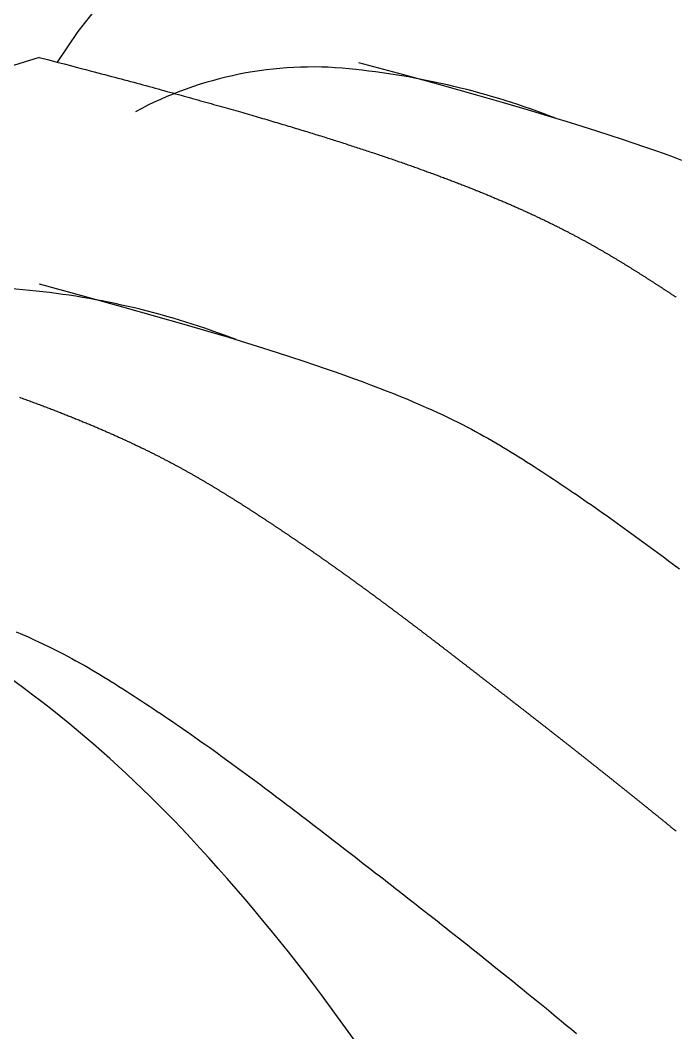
# Model space of a CAD drawing. Header units: inches. Extents: x 62745 to 64469, y 7520 to 8963.
# Drawn here: x 62831.1 to 62834.69, y 8072.89 to 8078.42 of the extents above; entities that cross this region are included whole.
import ezdxf

# ---------------------------------------------------------------- set-up
doc = ezdxf.new("R2010")
doc.units = ezdxf.units.IN
doc.header["$MEASUREMENT"] = 0
doc.layers.add('2', color=2, linetype='Continuous')

msp = doc.modelspace()

# ---------------------------------------------------------------- linework, layer by layer
at = {"layer": '2'}
for points in [[(62832.95141428, 8079.42937887), (62832.75737644, 8079.36920485), (62832.5839631, 8079.30378822), (62832.42800915, 8079.23285783), (62832.28634948, 8079.15614249), (62832.15581897, 8079.07337105), (62832.03325252, 8078.98427233), (62831.91548501, 8078.88857517), (62831.79935134, 8078.7860084), (62831.68118247, 8078.67354072), (62831.55529371, 8078.53710032), (62831.41549645, 8078.35985526), (62831.30215897, 8078.19336474)], [(62831.20514338, 8078.2183039), (62831.01110554, 8078.15812988), (62830.8376922, 8078.09271326), (62830.68173825, 8078.02178286), (62830.54007858, 8077.94506753), (62830.40954807, 8077.86229608), (62830.28698162, 8077.77319737), (62830.16921411, 8077.67750021), (62830.05308044, 8077.57493343), (62829.93491157, 8077.46246575), (62829.80902281, 8077.32602535), (62829.66922555, 8077.14878029), (62829.50933119, 8076.91389864), (62829.47249076, 8076.85268589)], [(62831.20514338, 8078.2183039), (62831.2566199, 8078.20508694), (62831.3018642, 8078.19344083), (62831.34159859, 8078.18318369), (62831.37654539, 8078.17413364), (62831.40742691, 8078.16610883), (62831.43496548, 8078.15892737), (62831.45988342, 8078.15240739), (62831.48290304, 8078.14636703), (62831.50464937, 8078.1406487), (62831.52535829, 8078.13519208), (62831.5451684, 8078.12996114), (62831.56421828, 8078.12491985), (62831.58264652, 8078.12003218), (62831.60059172, 8078.11526211), (62831.61819247, 8078.11057361), (62831.63558735, 8078.10593064), (62831.65289151, 8078.10130331), (62831.67012629, 8078.09668619), (62831.68728956, 8078.09207999), (62831.70437923, 8078.0874854), (62831.72139317, 8078.08290314), (62831.73832927, 8078.07833389), (62831.75518541, 8078.07377837), (62831.77195949, 8078.06923727), (62831.78864939, 8078.06471129), (62831.805253, 8078.06020115), (62831.8217682, 8078.05570753), (62831.83819288, 8078.05123115), (62831.85452493, 8078.0467727), (62831.87076223, 8078.04233289), (62831.88690267, 8078.03791241), (62831.90294414, 8078.03351197), (62831.91888452, 8078.02913228), (62831.93472169, 8078.02477403), (62831.95045356, 8078.02043792), (62831.96607799, 8078.01612466), (62831.98159289, 8078.01183495), (62831.99699613, 8078.00756949), (62832.0122856, 8078.00332898), (62832.02745919, 8077.99911413), (62832.04251489, 8077.9949256), (62832.0574511, 8077.99076394), (62832.07226632, 8077.98662967), (62832.08695906, 8077.9825233), (62832.10152783, 8077.97844535), (62832.11597112, 8077.97439632), (62832.13028745, 8077.97037674), (62832.14447532, 8077.96638711), (62832.15853364, 8077.96242784), (62832.17246298, 8077.9584988), (62832.18626432, 8077.95459977), (62832.19993864, 8077.9507305), (62832.21348691, 8077.94689078), (62832.22691011, 8077.94308035), (62832.24020921, 8077.93929899), (62832.25338521, 8077.93554646), (62832.26643917, 8077.9318225), (62832.27937259, 8077.92812672), (62832.29218707, 8077.92445869), (62832.30488419, 8077.92081799), (62832.31746557, 8077.9172042), (62832.32993278, 8077.9136169), (62832.34228744, 8077.91005567), (62832.35453113, 8077.90652009), (62832.36666545, 8077.90300973), (62832.37869199, 8077.89952417), (62832.39061236, 8077.89606299), (62832.40242814, 8077.89262577), (62832.41414094, 8077.88921209), (62832.42575235, 8077.88582152), (62832.43726396, 8077.88245365), (62832.44867737, 8077.87910805), (62832.45999418, 8077.8757843), (62832.47121598, 8077.87248198), (62832.48234437, 8077.86920066), (62832.49338094, 8077.86593993), (62832.50432729, 8077.86269937), (62832.51518502, 8077.85947854), (62832.52595572, 8077.85627704), (62832.53664098, 8077.85309443), (62832.54724241, 8077.8499303), (62832.5577616, 8077.84678423), (62832.56820014, 8077.84365578), (62832.57855963, 8077.84054455), (62832.58884167, 8077.83745011), (62832.59904785, 8077.83437204), (62832.60917976, 8077.83130992), (62832.61923901, 8077.82826332), (62832.62922719, 8077.82523182), (62832.6391459, 8077.822215), (62832.64899672, 8077.81921244), (62832.65878126, 8077.81622372), (62832.66850112, 8077.81324842), (62832.67815788, 8077.81028611), (62832.68775315, 8077.80733637), (62832.69728851, 8077.80439879), (62832.70676558, 8077.80147293), (62832.71618593, 8077.79855838), (62832.72555117, 8077.79565472), (62832.73486289, 8077.79276152), (62832.74412269, 8077.78987836), (62832.75333217, 8077.78700483), (62832.76249292, 8077.78414049), (62832.77160653, 8077.78128493), (62832.78067456, 8077.77843774), (62832.7896984, 8077.77559855), (62832.7986794, 8077.772767), (62832.80761889, 8077.76994275), (62832.81651823, 8077.76712544), (62832.82537876, 8077.76431472), (62832.83420182, 8077.76151023), (62832.84298877, 8077.75871161), (62832.85174077, 8077.75591857), (62832.86045835, 8077.75313097), (62832.86914184, 8077.75034872), (62832.8777916, 8077.74757176), (62832.88640797, 8077.74479998), (62832.89499128, 8077.74203332), (62832.9035419, 8077.73927168), (62832.91206016, 8077.736515), (62832.92054636, 8077.73376318), (62832.92900065, 8077.73101621), (62832.93742311, 8077.72827408), (62832.94581384, 8077.72553676), (62832.95417295, 8077.72280425), (62832.96250051, 8077.72007652), (62832.97079664, 8077.71735357), (62832.97906141, 8077.71463538), (62832.98729493, 8077.71192193), (62832.9954973, 8077.70921321), (62833.0036686, 8077.7065092), (62833.01180893, 8077.70380989), (62833.01991839, 8077.70111527), (62833.02799707, 8077.69842532), (62833.03604507, 8077.69574002), (62833.04406248, 8077.69305936), (62833.0520494, 8077.69038332), (62833.06000591, 8077.68771189), (62833.06793213, 8077.68504506), (62833.07582813, 8077.68238281), (62833.08369402, 8077.67972512), (62833.09152989, 8077.67707199), (62833.09933584, 8077.67442338), (62833.10711196, 8077.6717793), (62833.11485834, 8077.66913973), (62833.12257509, 8077.66650464), (62833.13026229, 8077.66387403), (62833.13792004, 8077.66124788), (62833.14554844, 8077.65862618), (62833.15314757, 8077.65600891), (62833.16071754, 8077.65339605), (62833.16825845, 8077.6507876), (62833.17577037, 8077.64818353), (62833.18325342, 8077.64558383), (62833.19070768, 8077.64298849), (62833.19813326, 8077.6403975), (62833.20553023, 8077.63781082), (62833.21289871, 8077.63522846), (62833.22023878, 8077.6326504), (62833.22755054, 8077.63007662), (62833.23483409, 8077.62750711), (62833.24208951, 8077.62494185), (62833.24931691, 8077.62238082), (62833.25651638, 8077.61982402), (62833.26368802, 8077.61727143), (62833.27083191, 8077.61472303), (62833.27794815, 8077.6121788), (62833.28503685, 8077.60963875), (62833.29209809, 8077.60710283), (62833.29913196, 8077.60457106), (62833.30613858, 8077.6020434), (62833.31311801, 8077.59951984), (62833.32007038, 8077.59700037), (62833.32699576, 8077.59448498), (62833.33389426, 8077.59197364), (62833.34076596, 8077.58946635), (62833.34761097, 8077.58696309), (62833.35442937, 8077.58446384), (62833.36122127, 8077.58196859), (62833.36798675, 8077.57947733), (62833.37472592, 8077.57699003), (62833.38143887, 8077.57450669), (62833.38812569, 8077.57202729), (62833.39478647, 8077.56955182), (62833.40142132, 8077.56708025), (62833.40803033, 8077.56461258), (62833.41461359, 8077.56214879), (62833.4211712, 8077.55968886), (62833.42770325, 8077.55723279), (62833.43420983, 8077.55478055), (62833.44069105, 8077.55233213), (62833.447147, 8077.54988752), (62833.45357776, 8077.54744669), (62833.45998345, 8077.54500965), (62833.46636414, 8077.54257636), (62833.47271995, 8077.54014682), (62833.47905095, 8077.53772101), (62833.48535725, 8077.53529892), (62833.49163894, 8077.53288053), (62833.49789612, 8077.53046583), (62833.50412888, 8077.5280548), (62833.51033732, 8077.52564742), (62833.51652152, 8077.52324369), (62833.5226816, 8077.52084358), (62833.52881763, 8077.51844709), (62833.53492972, 8077.5160542), (62833.54101796, 8077.51366488), (62833.54708245, 8077.51127913), (62833.55312328, 8077.50889694), (62833.55914054, 8077.50651829), (62833.56513433, 8077.50414315), (62833.57110475, 8077.50177153), (62833.57705189, 8077.49940339), (62833.58297584, 8077.49703874), (62833.58887671, 8077.49467755), (62833.59475458, 8077.49231981), (62833.60060955, 8077.4899655), (62833.60644171, 8077.48761461), (62833.61225117, 8077.48526712), (62833.61803801, 8077.48292303), (62833.62380232, 8077.4805823), (62833.62954422, 8077.47824494), (62833.63526378, 8077.47591092), (62833.64096111, 8077.47358023), (62833.6466363, 8077.47125285), (62833.65228944, 8077.46892877), (62833.65792063, 8077.46660798), (62833.66352996, 8077.46429046), (62833.66911754, 8077.46197619), (62833.67468344, 8077.45966516), (62833.68022778, 8077.45735736), (62833.68575064, 8077.45505277), (62833.69125212, 8077.45275137), (62833.69673231, 8077.45045316), (62833.70219131, 8077.44815811), (62833.70762922, 8077.44586621), (62833.71304612, 8077.44357744), (62833.71844212, 8077.4412918), (62833.7238173, 8077.43900926), (62833.72917177, 8077.43672981), (62833.73450561, 8077.43445344), (62833.73981893, 8077.43218013), (62833.74511182, 8077.42990987), (62833.75038437, 8077.42764264), (62833.75563668, 8077.42537843), (62833.76086884, 8077.42311721), (62833.76608095, 8077.42085899), (62833.7712731, 8077.41860374), (62833.77644538, 8077.41635144), (62833.7815979, 8077.41410208), (62833.78673075, 8077.41185566), (62833.79184402, 8077.40961214), (62833.79693781, 8077.40737153), (62833.80201221, 8077.40513379), (62833.80706731, 8077.40289893), (62833.81210322, 8077.40066691), (62833.81712003, 8077.39843774), (62833.82211782, 8077.39621139), (62833.82709671, 8077.39398784), (62833.83205677, 8077.39176709), (62833.83699811, 8077.38954912), (62833.84192082, 8077.38733391), (62833.846825, 8077.38512145), (62833.85171074, 8077.38291172), (62833.85657814, 8077.38070472), (62833.86142729, 8077.37850041), (62833.86625828, 8077.3762988), (62833.87107121, 8077.37409986), (62833.87586618, 8077.37190358), (62833.88064329, 8077.36970994), (62833.88540261, 8077.36751894), (62833.89014426, 8077.36533055), (62833.89486832, 8077.36314476), (62833.8995749, 8077.36096155), (62833.90426407, 8077.35878091), (62833.90893595, 8077.35660283), (62833.91359063, 8077.35442729), (62833.91822819, 8077.35225427), (62833.92284874, 8077.35008377), (62833.92745237, 8077.34791576), (62833.93203917, 8077.34575023), (62833.93660925, 8077.34358717), (62833.94116269, 8077.34142655), (62833.94569959, 8077.33926838), (62833.95022004, 8077.33711262), (62833.95472414, 8077.33495927), (62833.95921199, 8077.33280832), (62833.96368367, 8077.33065973), (62833.96813929, 8077.32851352), (62833.97257894, 8077.32636964), (62833.97700272, 8077.3242281), (62833.98141071, 8077.32208888), (62833.98580302, 8077.31995196), (62833.99017973, 8077.31781732), (62833.99454095, 8077.31568496), (62833.99888677, 8077.31355486), (62834.00321728, 8077.31142699), (62834.00753258, 8077.30930136), (62834.01183277, 8077.30717794), (62834.01611793, 8077.30505671), (62834.02038816, 8077.30293767), (62834.02464357, 8077.3008208), (62834.02888423, 8077.29870608), (62834.03311026, 8077.2965935), (62834.03732174, 8077.29448304), (62834.04151876, 8077.29237469), (62834.04570143, 8077.29026843), (62834.04986984, 8077.28816426), (62834.05402408, 8077.28606214), (62834.05816424, 8077.28396208), (62834.06229043, 8077.28186405), (62834.06640274, 8077.27976804), (62834.07050126, 8077.27767403), (62834.07458608, 8077.27558201), (62834.07865731, 8077.27349197), (62834.08271504, 8077.27140389), (62834.08675935, 8077.26931775), (62834.09079036, 8077.26723354), (62834.09480814, 8077.26515125), (62834.09881281, 8077.26307085), (62834.10280444, 8077.26099234), (62834.10678314, 8077.25891571), (62834.110749, 8077.25684092), (62834.11470212, 8077.25476798), (62834.11864259, 8077.25269687), (62834.12257051, 8077.25062756), (62834.12648597, 8077.24856005), (62834.13038906, 8077.24649432), (62834.13427989, 8077.24443036), (62834.13815854, 8077.24236815), (62834.14202511, 8077.24030767), (62834.1458797, 8077.23824892), (62834.1497224, 8077.23619187), (62834.1535533, 8077.23413652), (62834.15737251, 8077.23208284), (62834.16118011, 8077.23003082), (62834.1649762, 8077.22798045), (62834.16876088, 8077.22593172), (62834.17253423, 8077.2238846), (62834.17629636, 8077.22183908), (62834.18004737, 8077.21979515), (62834.18378733, 8077.21775279), (62834.18751636, 8077.21571199), (62834.19123454, 8077.21367273), (62834.19494197, 8077.211635), (62834.19863875, 8077.20959879), (62834.20232496, 8077.20756407), (62834.20600071, 8077.20553083), (62834.20966609, 8077.20349907), (62834.2133212, 8077.20146875), (62834.21696612, 8077.19943988), (62834.22060096, 8077.19741243), (62834.2242258, 8077.19538639), (62834.22784076, 8077.19336174), (62834.2314459, 8077.19133847), (62834.23504135, 8077.18931656), (62834.23862718, 8077.18729601), (62834.2422035, 8077.18527679), (62834.24577039, 8077.18325888), (62834.24932796, 8077.18124229), (62834.2528763, 8077.17922698), (62834.25641549, 8077.17721295), (62834.25994564, 8077.17520018), (62834.26346684, 8077.17318865), (62834.26697918, 8077.17117836), (62834.27048274, 8077.16916928), (62834.27397763, 8077.1671614), (62834.27746394, 8077.16515472), (62834.28094175, 8077.1631492), (62834.28441115, 8077.16114485), (62834.28787223, 8077.15914165), (62834.29132506, 8077.15713957), (62834.29476973, 8077.15513862), (62834.29820633, 8077.15313878), (62834.30163492, 8077.15114003), (62834.30505561, 8077.14914237), (62834.30846846, 8077.14714577), (62834.31187357, 8077.14515023), (62834.315271, 8077.14315573), (62834.31866085, 8077.14116226), (62834.32204318, 8077.13916981), (62834.32541809, 8077.13717836), (62834.32878565, 8077.13518791), (62834.33214594, 8077.13319843), (62834.33549904, 8077.13120993), (62834.33884503, 8077.12922237), (62834.34218399, 8077.12723576), (62834.34551601, 8077.12525007), (62834.34884116, 8077.1232653), (62834.35215952, 8077.12128143), (62834.35547118, 8077.11929845), (62834.35877621, 8077.11731635), (62834.36207469, 8077.11533512), (62834.3653667, 8077.11335473), (62834.36865233, 8077.11137518), (62834.37193166, 8077.10939646), (62834.37520476, 8077.10741856), (62834.37847171, 8077.10544145), (62834.3817326, 8077.10346513), (62834.3849875, 8077.10148959), (62834.3882365, 8077.09951481), (62834.39147967, 8077.09754078), (62834.3947171, 8077.09556748), (62834.39794887, 8077.09359491), (62834.40117505, 8077.09162305), (62834.40439573, 8077.08965189), (62834.40761099, 8077.08768141), (62834.4108209, 8077.08571161), (62834.41402555, 8077.08374247), (62834.41722502, 8077.08177397), (62834.42041938, 8077.07980611), (62834.42360873, 8077.07783887), (62834.42679313, 8077.07587224), (62834.42997267, 8077.07390621), (62834.43314743, 8077.07194076), (62834.43631748, 8077.06997588), (62834.43948292, 8077.06801156), (62834.44264382, 8077.06604778), (62834.44580025, 8077.06408454), (62834.44895231, 8077.06212182), (62834.45210006, 8077.0601596), (62834.4552436, 8077.05819788), (62834.458383, 8077.05623664), (62834.46151833, 8077.05427587), (62834.46464969, 8077.05231555), (62834.46777714, 8077.05035568), (62834.47090075, 8077.04839625), (62834.47402059, 8077.04643723), (62834.47713674, 8077.04447862), (62834.48024925, 8077.04252042), (62834.48335822, 8077.0405626), (62834.48646369, 8077.03860516), (62834.48956575, 8077.03664809), (62834.49266442, 8077.03469137), (62834.49575973, 8077.03273501), (62834.49885173, 8077.030779), (62834.50194044, 8077.02882333), (62834.50502588, 8077.02686799), (62834.5081081, 8077.02491299), (62834.51118712, 8077.02295831), (62834.51426298, 8077.02100396), (62834.51733569, 8077.01904992), (62834.52040528, 8077.01709619), (62834.52347177, 8077.01514276), (62834.52653518, 8077.01318964), (62834.52959553, 8077.01123682), (62834.53265285, 8077.0092843), (62834.53570715, 8077.00733206), (62834.53875846, 8077.00538011), (62834.5418068, 8077.00342844), (62834.54485218, 8077.00147705), (62834.54789464, 8076.99952593), (62834.55093419, 8076.99757508), (62834.55397086, 8076.99562449), (62834.55700466, 8076.99367417), (62834.56003562, 8076.9917241), (62834.56306375, 8076.98977428), (62834.56608909, 8076.98782471), (62834.56911165, 8076.98587539), (62834.57213145, 8076.9839263), (62834.57514852, 8076.98197745), (62834.57816287, 8076.98002883), (62834.58117453, 8076.97808043), (62834.58418352, 8076.97613226), (62834.58718986, 8076.9741843), (62834.59019358, 8076.97223656), (62834.59319468, 8076.97028903), (62834.59619321, 8076.9683417), (62834.59918917, 8076.96639457), (62834.60218258, 8076.96444764), (62834.60517348, 8076.9625009), (62834.60816188, 8076.96055435), (62834.6111478, 8076.95860799), (62834.61413127, 8076.9566618), (62834.6171123, 8076.95471579), (62834.62009091, 8076.95276995), (62834.62306714, 8076.95082427), (62834.626041, 8076.94887876), (62834.62901251, 8076.94693341), (62834.63198169, 8076.94498821), (62834.63494857, 8076.94304316), (62834.63791316, 8076.94109825), (62834.64087549, 8076.93915349), (62834.64383558, 8076.93720887), (62834.64679345, 8076.93526437), (62834.64974912, 8076.93332001), (62834.65270262, 8076.93137577), (62834.65565396, 8076.92943165), (62834.65860317, 8076.92748764), (62834.66155026, 8076.92554375), (62834.66449526, 8076.92359996), (62834.66743818, 8076.92165628), (62834.67037904, 8076.9197127), (62834.67331787, 8076.91776922), (62834.67625468, 8076.91582582), (62834.67918948, 8076.91388252), (62834.68212231, 8076.9119393), (62834.68505316, 8076.90999616), (62834.68798205, 8076.90805311)], [(62832.95141428, 8078.19196045), (62833.19652596, 8078.12512175), (62833.40735359, 8078.0668401), (62833.58781152, 8078.01614878), (62833.74181406, 8077.9720811), (62833.87327553, 8077.93367035), (62833.98611025, 8077.89994982), (62834.08423256, 8077.86995281), (62834.17155676, 8077.84271262), (62834.25144892, 8077.81739405), (62834.32508197, 8077.79368794), (62834.39308055, 8077.77141666), (62834.45606934, 8077.75040255), (62834.514673, 8077.73046799), (62834.56951617, 8077.71143532), (62834.62122352, 8077.6931269), (62834.67041972, 8077.67536509), (62834.71763486, 8077.65800065)], [(62831.20514338, 8076.98088548), (62831.45025505, 8076.91404678), (62831.66108269, 8076.85576513), (62831.84154062, 8076.80507381), (62831.99554316, 8076.76100613), (62832.12700462, 8076.72259538), (62832.23983935, 8076.68887485), (62832.33796166, 8076.65887784), (62832.42528586, 8076.63163765), (62832.50517802, 8076.60631908), (62832.57881106, 8076.58261297), (62832.64680965, 8076.56034169), (62832.70979844, 8076.53932759), (62832.76840209, 8076.51939302), (62832.82324527, 8076.50036035), (62832.87495262, 8076.48205193), (62832.92414882, 8076.46429012), (62832.97136396, 8076.44692568), (62833.01674999, 8076.42992302), (62833.06036427, 8076.41327495), (62833.10226418, 8076.39697428), (62833.14250711, 8076.38101383), (62833.18115044, 8076.3653864), (62833.21825153, 8076.35008481), (62833.25386779, 8076.33510187), (62833.28805926, 8076.32042861), (62833.32089682, 8076.30604886), (62833.352454, 8076.29194469), (62833.38280435, 8076.27809814), (62833.41202141, 8076.26449126), (62833.44017874, 8076.25110612), (62833.46734987, 8076.23792477), (62833.49360835, 8076.22492925), (62833.51902844, 8076.21209987), (62833.54368728, 8076.19940987), (62833.56766268, 8076.18683076), (62833.5910325, 8076.17433404), (62833.61387458, 8076.16189121), (62833.63626675, 8076.14947375), (62833.65828684, 8076.13705318), (62833.68001271, 8076.12460099), (62833.70151488, 8076.11209197), (62833.72283465, 8076.09951411), (62833.74400603, 8076.08685871), (62833.76506302, 8076.07411705), (62833.78603961, 8076.06128042), (62833.8069698, 8076.0483401), (62833.8278876, 8076.03528739), (62833.848827, 8076.02211356), (62833.86981407, 8076.00881335), (62833.89084323, 8075.99539519), (62833.91190096, 8075.98187094), (62833.93297373, 8075.96825249), (62833.95404804, 8075.9545517), (62833.97511036, 8075.94078045), (62833.99614718, 8075.92695059), (62834.01714498, 8075.91307401), (62834.03809218, 8075.89916097), (62834.05898495, 8075.88521523), (62834.07982137, 8075.87123896), (62834.10059956, 8075.85723434), (62834.12131761, 8075.84320352), (62834.14197361, 8075.82914866), (62834.16256568, 8075.81507195), (62834.1830919, 8075.80097553), (62834.20355142, 8075.78686088), (62834.22394754, 8075.77272674), (62834.24428459, 8075.75857114), (62834.26456692, 8075.74439213), (62834.28479886, 8075.73018774), (62834.30498477, 8075.71595601), (62834.32512896, 8075.70169499), (62834.3452358, 8075.68740271), (62834.36530958, 8075.67307724), (62834.38535448, 8075.65871669), (62834.40537465, 8075.6443192), (62834.42537425, 8075.62988292), (62834.44535743, 8075.61540598), (62834.46532832, 8075.60088652), (62834.48529108, 8075.58632268), (62834.50524986, 8075.57171261), (62834.52520877, 8075.55705447), (62834.54517176, 8075.54234655), (62834.56514274, 8075.52758718), (62834.58512562, 8075.51277467), (62834.60512432, 8075.49790736), (62834.62514274, 8075.48298357), (62834.6451848, 8075.46800161), (62834.6652544, 8075.45295982), (62834.68535542, 8075.43785655), (62834.70549156, 8075.42269033)], [(62831.09777107, 8076.36092329), (62831.10475051, 8076.35839973), (62831.11170287, 8076.35588027), (62831.11862826, 8076.35336487), (62831.12552675, 8076.35085354), (62831.13239846, 8076.34834624), (62831.13924346, 8076.34584298), (62831.14606187, 8076.34334373), (62831.15285376, 8076.34084849), (62831.15961925, 8076.33835722), (62831.16635842, 8076.33586993), (62831.17307137, 8076.33338659), (62831.17975818, 8076.33090719), (62831.18641897, 8076.32843171), (62831.19305382, 8076.32596014), (62831.19966283, 8076.32349247), (62831.20624609, 8076.32102868), (62831.21280369, 8076.31856876), (62831.21933574, 8076.31611268), (62831.22584233, 8076.31366044), (62831.23232355, 8076.31121202), (62831.23877949, 8076.30876741), (62831.24521026, 8076.30632659), (62831.25161594, 8076.30388954), (62831.25799664, 8076.30145626), (62831.26435244, 8076.29902672), (62831.27068345, 8076.29660091), (62831.27698975, 8076.29417882), (62831.28327144, 8076.29176043), (62831.28952862, 8076.28934572), (62831.29576138, 8076.28693469), (62831.30196981, 8076.28452732), (62831.30815402, 8076.28212358), (62831.31431409, 8076.27972348), (62831.32045013, 8076.27732698), (62831.32656222, 8076.27493409), (62831.33265046, 8076.27254477), (62831.33871495, 8076.27015903), (62831.34475577, 8076.26777683), (62831.35077304, 8076.26539818), (62831.35676683, 8076.26302305), (62831.36273725, 8076.26065142), (62831.36868439, 8076.25828329), (62831.37460834, 8076.25591863), (62831.38050921, 8076.25355744), (62831.38638707, 8076.2511997), (62831.39224204, 8076.24884539), (62831.39807421, 8076.2464945), (62831.40388366, 8076.24414702), (62831.4096705, 8076.24180292), (62831.41543482, 8076.2394622), (62831.42117671, 8076.23712483), (62831.42689628, 8076.23479081), (62831.43259361, 8076.23246012), (62831.43826879, 8076.23013274), (62831.44392193, 8076.22780867), (62831.44955312, 8076.22548788), (62831.45516246, 8076.22317035), (62831.46075003, 8076.22085609), (62831.46631594, 8076.21854506), (62831.47186028, 8076.21623726), (62831.47738314, 8076.21393266), (62831.48288461, 8076.21163127), (62831.48836481, 8076.20933305), (62831.49382381, 8076.207038), (62831.49926171, 8076.2047461), (62831.50467862, 8076.20245733), (62831.51007461, 8076.20017169), (62831.5154498, 8076.19788915), (62831.52080427, 8076.19560971), (62831.52613811, 8076.19333334), (62831.53145143, 8076.19106003), (62831.53674432, 8076.18878976), (62831.54201687, 8076.18652253), (62831.54726917, 8076.18425832), (62831.55250134, 8076.18199711), (62831.55771344, 8076.17973888), (62831.56290559, 8076.17748363), (62831.56807788, 8076.17523133), (62831.5732304, 8076.17298198), (62831.57836325, 8076.17073555), (62831.58347652, 8076.16849204), (62831.58857031, 8076.16625142), (62831.5936447, 8076.16401369), (62831.59869981, 8076.16177882), (62831.60373572, 8076.15954681), (62831.60875252, 8076.15731763), (62831.61375032, 8076.15509128), (62831.6187292, 8076.15286774), (62831.62368927, 8076.15064698), (62831.62863061, 8076.14842901), (62831.63355332, 8076.1462138), (62831.6384575, 8076.14400134), (62831.64334324, 8076.14179162), (62831.64821064, 8076.13958461), (62831.65305978, 8076.13738031), (62831.65789078, 8076.13517869), (62831.66270371, 8076.13297975), (62831.66749868, 8076.13078347), (62831.67227578, 8076.12858984), (62831.67703511, 8076.12639883), (62831.68177676, 8076.12421044), (62831.68650082, 8076.12202465), (62831.69120739, 8076.11984144), (62831.69589657, 8076.11766081), (62831.70056845, 8076.11548272), (62831.70522312, 8076.11330718), (62831.70986069, 8076.11113417), (62831.71448124, 8076.10896366), (62831.71908487, 8076.10679565), (62831.72367167, 8076.10463012), (62831.72824175, 8076.10246706), (62831.73279518, 8076.10030645), (62831.73733208, 8076.09814827), (62831.74185254, 8076.09599252), (62831.74635664, 8076.09383917), (62831.75084448, 8076.09168821), (62831.75531617, 8076.08953963), (62831.75977179, 8076.08739341), (62831.76421144, 8076.08524954), (62831.76863522, 8076.083108), (62831.77304321, 8076.08096877), (62831.77743551, 8076.07883185), (62831.78181223, 8076.07669722), (62831.78617345, 8076.07456485), (62831.79051927, 8076.07243475), (62831.79484978, 8076.07030689), (62831.79916508, 8076.06818125), (62831.80346526, 8076.06605783), (62831.80775043, 8076.06393661), (62831.81202066, 8076.06181756), (62831.81627606, 8076.05970069), (62831.82051673, 8076.05758597), (62831.82474276, 8076.05547339), (62831.82895423, 8076.05336293), (62831.83315126, 8076.05125458), (62831.83733393, 8076.04914833), (62831.84150233, 8076.04704415), (62831.84565657, 8076.04494204), (62831.84979674, 8076.04284197), (62831.85392293, 8076.04074394), (62831.85803523, 8076.03864793), (62831.86213375, 8076.03655392), (62831.86621858, 8076.03446191), (62831.87028981, 8076.03237186), (62831.87434753, 8076.03028378), (62831.87839185, 8076.02819764), (62831.88242285, 8076.02611343), (62831.88644064, 8076.02403114), (62831.8904453, 8076.02195075), (62831.89443694, 8076.01987224), (62831.89841564, 8076.0177956), (62831.9023815, 8076.01572082), (62831.90633462, 8076.01364788), (62831.91027509, 8076.01157676), (62831.91420301, 8076.00950745), (62831.91811847, 8076.00743994), (62831.92202156, 8076.00537422), (62831.92591239, 8076.00331025), (62831.92979104, 8076.00124804), (62831.93365761, 8075.99918757), (62831.9375122, 8075.99712881), (62831.9413549, 8075.99507177), (62831.9451858, 8075.99301641), (62831.949005, 8075.99096273), (62831.95281261, 8075.98891072), (62831.9566087, 8075.98686035), (62831.96039337, 8075.98481161), (62831.96416673, 8075.98276449), (62831.96792886, 8075.98071897), (62831.97167986, 8075.97867504), (62831.97541983, 8075.97663268), (62831.97914886, 8075.97459188), (62831.98286704, 8075.97255263), (62831.98657447, 8075.9705149), (62831.99027124, 8075.96847868), (62831.99395746, 8075.96644396), (62831.99763321, 8075.96441073), (62832.00129859, 8075.96237896), (62832.00495369, 8075.96034865), (62832.00859862, 8075.95831977), (62832.01223345, 8075.95629232), (62832.0158583, 8075.95426628), (62832.01947325, 8075.95224163), (62832.0230784, 8075.95021836), (62832.02667385, 8075.94819646), (62832.03025968, 8075.9461759), (62832.03383599, 8075.94415668), (62832.03740289, 8075.94213878), (62832.04096046, 8075.94012218), (62832.04450879, 8075.93810687), (62832.04804799, 8075.93609284), (62832.05157814, 8075.93408007), (62832.05509934, 8075.93206854), (62832.05861167, 8075.93005825), (62832.06211524, 8075.92804917), (62832.06561013, 8075.9260413), (62832.06909643, 8075.92403461), (62832.07257425, 8075.9220291), (62832.07604365, 8075.92002474), (62832.07950473, 8075.91802154), (62832.08295756, 8075.91601947), (62832.08640223, 8075.91401852), (62832.08983882, 8075.91201868), (62832.09326742, 8075.91001993), (62832.09668811, 8075.90802226), (62832.10010096, 8075.90602566), (62832.10350607, 8075.90403012), (62832.1069035, 8075.90203562), (62832.11029334, 8075.90004216), (62832.11367568, 8075.8980497), (62832.11705059, 8075.89605826), (62832.12041814, 8075.8940678), (62832.12377843, 8075.89207833), (62832.12713153, 8075.89008982), (62832.13047753, 8075.88810226), (62832.13381649, 8075.88611565), (62832.13714851, 8075.88412996), (62832.14047366, 8075.88214519), (62832.14379202, 8075.88016133), (62832.14710367, 8075.87817835), (62832.1504087, 8075.87619625), (62832.15370719, 8075.87421501), (62832.1569992, 8075.87223462), (62832.16028483, 8075.87025508), (62832.16356416, 8075.86827636), (62832.16683725, 8075.86629845), (62832.17010421, 8075.86432134), (62832.17336509, 8075.86234503), (62832.17662, 8075.86036948), (62832.179869, 8075.8583947), (62832.18311217, 8075.85642067), (62832.1863496, 8075.85444737), (62832.18958137, 8075.8524748), (62832.19280755, 8075.85050294), (62832.19602823, 8075.84853178), (62832.19924348, 8075.84656131), (62832.2024534, 8075.8445915), (62832.20565805, 8075.84262236), (62832.20885751, 8075.84065386), (62832.21205188, 8075.838686), (62832.21524122, 8075.83671877), (62832.21842562, 8075.83475214), (62832.22160516, 8075.8327861), (62832.22477992, 8075.83082065), (62832.22794998, 8075.82885577), (62832.23111542, 8075.82689145), (62832.23427631, 8075.82492768), (62832.23743275, 8075.82296443), (62832.2405848, 8075.82100171), (62832.24373256, 8075.8190395), (62832.2468761, 8075.81707777), (62832.25001549, 8075.81511653), (62832.25315083, 8075.81315576), (62832.25628219, 8075.81119545), (62832.25940963, 8075.80923558), (62832.26253324, 8075.80727614), (62832.26565309, 8075.80531712), (62832.26876923, 8075.80335852), (62832.27188175, 8075.80140031), (62832.27499071, 8075.7994425), (62832.27809619, 8075.79748505), (62832.28119824, 8075.79552798), (62832.28429691, 8075.79357126), (62832.28739223, 8075.7916149), (62832.29048423, 8075.78965889), (62832.29357293, 8075.78770322), (62832.29665838, 8075.78574789), (62832.2997406, 8075.78379288), (62832.30281962, 8075.78183821), (62832.30589548, 8075.77988385), (62832.30896819, 8075.77792981), (62832.31203778, 8075.77597608), (62832.31510427, 8075.77402266), (62832.31816768, 8075.77206954), (62832.32122803, 8075.77011672), (62832.32428535, 8075.76816419), (62832.32733965, 8075.76621195), (62832.33039096, 8075.76426), (62832.33343929, 8075.76230833), (62832.33648468, 8075.76035694), (62832.33952714, 8075.75840582), (62832.34256669, 8075.75645497), (62832.34560335, 8075.75450439), (62832.34863715, 8075.75255406), (62832.35166811, 8075.75060399), (62832.35469625, 8075.74865418), (62832.35772159, 8075.74670461), (62832.36074415, 8075.74475528), (62832.36376395, 8075.74280619), (62832.36678102, 8075.74085734), (62832.36979537, 8075.73890872), (62832.37280703, 8075.73696032), (62832.37581602, 8075.73501215), (62832.37882236, 8075.73306419), (62832.38182607, 8075.73111645), (62832.38482718, 8075.72916892), (62832.3878257, 8075.72722159), (62832.39082166, 8075.72527446), (62832.39381508, 8075.72332753), (62832.39680598, 8075.7213808), (62832.39979438, 8075.71943425), (62832.4027803, 8075.71748788), (62832.40576376, 8075.71554169), (62832.40874479, 8075.71359568), (62832.41172341, 8075.71164984), (62832.41469964, 8075.70970417), (62832.41767349, 8075.70775865), (62832.420645, 8075.7058133), (62832.42361419, 8075.7038681), (62832.42658106, 8075.70192305), (62832.42954565, 8075.69997815), (62832.43250799, 8075.69803338), (62832.43546807, 8075.69608876), (62832.43842594, 8075.69414427), (62832.44138162, 8075.6921999), (62832.44433511, 8075.69025566), (62832.44728645, 8075.68831154), (62832.45023566, 8075.68636754), (62832.45318276, 8075.68442364), (62832.45612775, 8075.68247986), (62832.45907067, 8075.68053618), (62832.46201154, 8075.6785926), (62832.46495037, 8075.67664911), (62832.46788717, 8075.67470572), (62832.47082198, 8075.67276241), (62832.47375481, 8075.67081919), (62832.47668566, 8075.66887606), (62832.47961455, 8075.666933), (62832.48254149, 8075.66499002), (62832.48546648, 8075.66304711), (62832.48838954, 8075.66110428), (62832.49131067, 8075.65916151), (62832.49422989, 8075.65721882), (62832.4971472, 8075.65527618), (62832.50006261, 8075.65333361), (62832.50297612, 8075.65139111), (62832.50588775, 8075.64944865), (62832.5087975, 8075.64750626), (62832.51170538, 8075.64556392), (62832.51461139, 8075.64362163), (62832.51751555, 8075.64167939), (62832.52041784, 8075.6397372), (62832.5233183, 8075.63779505), (62832.52621691, 8075.63585295), (62832.5291137, 8075.63391089), (62832.53200866, 8075.63196886), (62832.5349018, 8075.63002688), (62832.53779312, 8075.62808493), (62832.54068265, 8075.62614301), (62832.54357037, 8075.62420112), (62832.54645631, 8075.62225926), (62832.54934046, 8075.62031743), (62832.55222283, 8075.61837562), (62832.55510343, 8075.61643384), (62832.55798227, 8075.61449207), (62832.56085935, 8075.61255032), (62832.56373468, 8075.61060859), (62832.56660827, 8075.60866687), (62832.56948012, 8075.60672517), (62832.57235024, 8075.60478347), (62832.57521864, 8075.60284178), (62832.57808532, 8075.60090009), (62832.58095029, 8075.59895841), (62832.58381356, 8075.59701673), (62832.58667513, 8075.59507504), (62832.58953502, 8075.59313336), (62832.59239322, 8075.59119167), (62832.59524975, 8075.58924997), (62832.5981046, 8075.58730826), (62832.6009578, 8075.58536654), (62832.60380934, 8075.5834248), (62832.60665924, 8075.58148305), (62832.60950749, 8075.57954128), (62832.61235411, 8075.57759949), (62832.6151991, 8075.57565768), (62832.61804247, 8075.57371584), (62832.62088422, 8075.57177397), (62832.62372437, 8075.56983208), (62832.62656292, 8075.56789016), (62832.62939987, 8075.5659482), (62832.63223524, 8075.56400621), (62832.63506903, 8075.56206418), (62832.63790124, 8075.56012211), (62832.64073189, 8075.55818), (62832.64356097, 8075.55623784), (62832.64638851, 8075.55429564), (62832.6492145, 8075.55235339), (62832.65203895, 8075.55041109), (62832.65486187, 8075.54846874), (62832.65768326, 8075.54652633), (62832.66050313, 8075.54458387), (62832.66332149, 8075.54264135), (62832.66613835, 8075.54069877), (62832.66895371, 8075.53875612), (62832.67176758, 8075.53681341), (62832.67457996, 8075.53487063), (62832.67739086, 8075.53292779), (62832.68020029, 8075.53098487), (62832.68300826, 8075.52904188), (62832.68581478, 8075.52709881), (62832.68861984, 8075.52515567), (62832.69142345, 8075.52321244), (62832.69422563, 8075.52126913), (62832.69702638, 8075.51932574), (62832.69982571, 8075.51738226), (62832.70262362, 8075.5154387), (62832.70542012, 8075.51349504), (62832.70821522, 8075.51155129), (62832.71100892, 8075.50960744), (62832.71380123, 8075.5076635), (62832.71659216, 8075.50571946), (62832.71938171, 8075.50377532), (62832.7221699, 8075.50183108), (62832.72495672, 8075.49988672), (62832.72774219, 8075.49794227), (62832.73052631, 8075.4959977), (62832.73330908, 8075.49405302), (62832.73609053, 8075.49210822), (62832.73887064, 8075.49016331), (62832.74164943, 8075.48821829), (62832.74442691, 8075.48627314), (62832.74720308, 8075.48432786), (62832.74997795, 8075.48238247), (62832.75275153, 8075.48043695), (62832.75552382, 8075.47849129), (62832.75829483, 8075.47654551), (62832.76106456, 8075.4745996), (62832.76383303, 8075.47265355), (62832.76660024, 8075.47070736), (62832.7693662, 8075.46876103), (62832.77213091, 8075.46681456), (62832.77489438, 8075.46486795), (62832.77765661, 8075.46292119), (62832.78041762, 8075.46097428), (62832.78317742, 8075.45902722), (62832.785936, 8075.45708001), (62832.78869337, 8075.45513265), (62832.79144955, 8075.45318513), (62832.79420453, 8075.45123745), (62832.79695833, 8075.44928961), (62832.79971095, 8075.44734161), (62832.8024624, 8075.44539344), (62832.80521269, 8075.4434451), (62832.80796181, 8075.4414966), (62832.81070979, 8075.43954792), (62832.81345662, 8075.43759907), (62832.81620231, 8075.43565005), (62832.81894688, 8075.43370084), (62832.82169032, 8075.43175146), (62832.82443264, 8075.4298019), (62832.82717386, 8075.42785215), (62832.82991397, 8075.42590221), (62832.83265298, 8075.42395209), (62832.8353909, 8075.42200177), (62832.83812775, 8075.42005127), (62832.84086351, 8075.41810056), (62832.84359821, 8075.41614967), (62832.84633184, 8075.41419857), (62832.84906442, 8075.41224727), (62832.85179595, 8075.41029577), (62832.85452643, 8075.40834406), (62832.85725589, 8075.40639214), (62832.85998431, 8075.40444002), (62832.86271171, 8075.40248768), (62832.8654381, 8075.40053513), (62832.86816348, 8075.39858236), (62832.87088786, 8075.39662938), (62832.87361124, 8075.39467617), (62832.87633364, 8075.39272274), (62832.87905505, 8075.39076909), (62832.88177549, 8075.38881521), (62832.88449497, 8075.3868611), (62832.88721348, 8075.38490676), (62832.88993104, 8075.38295219), (62832.89264766, 8075.38099738), (62832.89536333, 8075.37904234), (62832.89807807, 8075.37708705), (62832.90079189, 8075.37513153), (62832.90350478, 8075.37317576), (62832.90621677, 8075.37121974), (62832.90892784, 8075.36926348), (62832.91163802, 8075.36730697), (62832.91434731, 8075.3653502), (62832.91705571, 8075.36339318), (62832.91976323, 8075.3614359), (62832.92246988, 8075.35947837), (62832.92517567, 8075.35752057), (62832.9278806, 8075.35556251), (62832.93058467, 8075.35360419), (62832.9332879, 8075.3516456), (62832.9359903, 8075.34968674), (62832.93869186, 8075.3477276), (62832.9413926, 8075.3457682), (62832.94409252, 8075.34380852), (62832.94679163, 8075.34184856), (62832.94948994, 8075.33988832), (62832.95218745, 8075.3379278), (62832.95488417, 8075.33596699), (62832.95758011, 8075.3340059), (62832.96027527, 8075.33204452), (62832.96296967, 8075.33008285), (62832.96566329, 8075.32812089), (62832.96835617, 8075.32615863), (62832.97104829, 8075.32419608), (62832.97373967, 8075.32223323), (62832.97643032, 8075.32027007), (62832.97912024, 8075.31830661), (62832.98180943, 8075.31634285), (62832.98449791, 8075.31437878), (62832.98718569, 8075.3124144), (62832.98987276, 8075.31044971), (62832.99255913, 8075.3084847), (62832.99524482, 8075.30651938), (62832.99792983, 8075.30455374), (62833.00061416, 8075.30258778), (62833.00329783, 8075.30062149), (62833.00598083, 8075.29865489), (62833.00866318, 8075.29668795), (62833.01134489, 8075.29472069), (62833.01402595, 8075.29275309), (62833.01670638, 8075.29078517), (62833.01938618, 8075.28881691), (62833.02206537, 8075.28684831), (62833.02474394, 8075.28487937), (62833.02742191, 8075.28291009), (62833.03009927, 8075.28094046), (62833.03277604, 8075.27897049), (62833.03545223, 8075.27700017), (62833.03812784, 8075.2750295), (62833.04080288, 8075.27305848), (62833.04347735, 8075.27108711), (62833.04615126, 8075.26911538), (62833.04882462, 8075.26714329), (62833.05149744, 8075.26517084), (62833.05416972, 8075.26319802), (62833.05684147, 8075.26122485), (62833.05951269, 8075.2592513), (62833.06218339, 8075.25727739), (62833.06485359, 8075.2553031), (62833.06752328, 8075.25332844), (62833.07019247, 8075.25135341), (62833.07286118, 8075.24937799), (62833.0755294, 8075.2474022), (62833.07819714, 8075.24542603), (62833.08086441, 8075.24344947), (62833.08353122, 8075.24147252), (62833.08619757, 8075.23949519), (62833.08886348, 8075.23751746), (62833.09152894, 8075.23553935), (62833.09419397, 8075.23356084), (62833.09685856, 8075.23158193), (62833.09952274, 8075.22960262), (62833.10218649, 8075.22762291), (62833.10484984, 8075.2256428), (62833.10751279, 8075.22366229), (62833.11017535, 8075.22168136), (62833.11283751, 8075.21970003), (62833.11549929, 8075.21771828), (62833.1181607, 8075.21573612), (62833.12082174, 8075.21375355), (62833.12348243, 8075.21177055), (62833.12614275, 8075.20978714), (62833.12880273, 8075.2078033), (62833.13146237, 8075.20581904), (62833.13412167, 8075.20383435), (62833.13678065, 8075.20184924), (62833.13943931, 8075.19986369), (62833.14209765, 8075.19787771), (62833.14475569, 8075.1958913), (62833.14741343, 8075.19390444), (62833.15007088, 8075.19191715), (62833.15272803, 8075.18992942), (62833.15538491, 8075.18794124), (62833.15804152, 8075.18595262), (62833.16069786, 8075.18396355), (62833.16335395, 8075.18197402), (62833.16600978, 8075.17998405), (62833.16866537, 8075.17799362), (62833.17132071, 8075.17600274), (62833.17397583, 8075.1740114), (62833.17663072, 8075.17201959), (62833.17928539, 8075.17002733), (62833.18193986, 8075.1680346), (62833.18459412, 8075.1660414), (62833.18724818, 8075.16404773), (62833.18990205, 8075.16205359), (62833.19255573, 8075.16005898), (62833.19520924, 8075.1580639), (62833.19786258, 8075.15606833), (62833.20051576, 8075.15407229), (62833.20316877, 8075.15207576), (62833.20582164, 8075.15007875), (62833.20847437, 8075.14808125), (62833.21112696, 8075.14608327), (62833.21377942, 8075.14408479), (62833.21643176, 8075.14208582), (62833.21908398, 8075.14008636), (62833.22173609, 8075.1380864), (62833.2243881, 8075.13608594), (62833.22704002, 8075.13408498), (62833.22969184, 8075.13208352), (62833.23234359, 8075.13008155), (62833.23499526, 8075.12807907), (62833.23764686, 8075.12607609), (62833.2402984, 8075.12407259), (62833.24294989, 8075.12206858), (62833.24560133, 8075.12006405), (62833.24825272, 8075.11805901), (62833.25090409, 8075.11605344), (62833.25355542, 8075.11404735), (62833.25620674, 8075.11204074), (62833.25885804, 8075.1100336), (62833.26150934, 8075.10802593), (62833.26416063, 8075.10601774), (62833.26681194, 8075.104009), (62833.26946325, 8075.10199974), (62833.27211459, 8075.09998993), (62833.27476595, 8075.09797959), (62833.27741735, 8075.09596871), (62833.28006879, 8075.09395728), (62833.28272027, 8075.0919453), (62833.28537182, 8075.08993278), (62833.28802342, 8075.08791971), (62833.29067509, 8075.08590609), (62833.29332683, 8075.08389191), (62833.29597866, 8075.08187717), (62833.29863057, 8075.07986188), (62833.30128259, 8075.07784603), (62833.3039347, 8075.07582961), (62833.30658692, 8075.07381263), (62833.30923926, 8075.07179508), (62833.31189172, 8075.06977696), (62833.31454431, 8075.06775827), (62833.31719703, 8075.06573901), (62833.3198499, 8075.06371917), (62833.32250292, 8075.06169876), (62833.3251561, 8075.05967776), (62833.32780943, 8075.05765618), (62833.33046294, 8075.05563402), (62833.33311663, 8075.05361128), (62833.3357705, 8075.05158794), (62833.33842456, 8075.04956401), (62833.34107882, 8075.04753949), (62833.34373328, 8075.04551438), (62833.34638795, 8075.04348867), (62833.34904284, 8075.04146236), (62833.35169796, 8075.03943545), (62833.35435331, 8075.03740794), (62833.35700889, 8075.03537982), (62833.35966473, 8075.0333511), (62833.36232081, 8075.03132176), (62833.36497715, 8075.02929181), (62833.36763376, 8075.02726125), (62833.37029064, 8075.02523007), (62833.3729478, 8075.02319828), (62833.37560524, 8075.02116586), (62833.37826298, 8075.01913283), (62833.38092102, 8075.01709917), (62833.38357936, 8075.01506488), (62833.38623802, 8075.01302996), (62833.388897, 8075.01099441), (62833.3915563, 8075.00895823), (62833.39421594, 8075.00692141), (62833.39687592, 8075.00488396), (62833.39953625, 8075.00284587), (62833.40219693, 8075.00080713), (62833.40485797, 8074.99876776), (62833.40751938, 8074.99672773), (62833.41018116, 8074.99468706), (62833.41284332, 8074.99264574), (62833.41550588, 8074.99060377), (62833.41816883, 8074.98856114), (62833.42083218, 8074.98651786), (62833.42349593, 8074.98447392), (62833.42616011, 8074.98242931), (62833.4288247, 8074.98038405), (62833.43148973, 8074.97833812), (62833.43415519, 8074.97629152), (62833.43682109, 8074.97424425), (62833.43948745, 8074.97219632), (62833.44215426, 8074.9701477), (62833.44482153, 8074.96809842), (62833.44748927, 8074.96604845), (62833.45015749, 8074.96399781), (62833.45282619, 8074.96194648), (62833.45549539, 8074.95989447), (62833.45816508, 8074.95784178), (62833.46083527, 8074.95578839), (62833.46350598, 8074.95373432), (62833.4661772, 8074.95167955), (62833.46884895, 8074.94962409), (62833.47152123, 8074.94756793), (62833.47419404, 8074.94551108), (62833.4768674, 8074.94345352), (62833.47954132, 8074.94139526), (62833.48221579, 8074.93933629), (62833.48489082, 8074.93727661), (62833.48756643, 8074.93521623), (62833.49024262, 8074.93315514), (62833.49291939, 8074.93109333), (62833.49559676, 8074.9290308), (62833.49827472, 8074.92696756), (62833.50095329, 8074.9249036), (62833.50363248, 8074.92283891), (62833.50631228, 8074.9207735), (62833.50899271, 8074.91870736), (62833.51167377, 8074.9166405), (62833.51435548, 8074.9145729), (62833.51703783, 8074.91250456), (62833.51972083, 8074.91043549), (62833.5224045, 8074.90836569), (62833.52508883, 8074.90629514), (62833.52777383, 8074.90422384), (62833.53045952, 8074.9021518), (62833.53314589, 8074.90007901), (62833.53583296, 8074.89800546), (62833.53852073, 8074.89593116), (62833.5412092, 8074.8938561), (62833.54389839, 8074.89178028), (62833.5465883, 8074.88970369), (62833.54927894, 8074.88762634), (62833.55197031, 8074.88554821), (62833.55466242, 8074.88346931), (62833.55735528, 8074.88138964), (62833.5600489, 8074.87930918), (62833.56274327, 8074.87722794), (62833.56543842, 8074.87514592), (62833.56813434, 8074.87306311), (62833.57083104, 8074.8709795), (62833.57352852, 8074.8688951), (62833.5762268, 8074.86680991), (62833.57892589, 8074.86472391), (62833.58162578, 8074.86263711), (62833.58432648, 8074.8605495), (62833.58702801, 8074.85846109), (62833.58973037, 8074.85637186), (62833.59243356, 8074.85428181), (62833.59513759, 8074.85219095), (62833.59784247, 8074.85009926), (62833.6005482, 8074.84800676), (62833.6032548, 8074.84591342), (62833.60596226, 8074.84381925), (62833.6086706, 8074.84172425), (62833.61137982, 8074.83962842), (62833.61408993, 8074.83753174), (62833.61680094, 8074.83543423), (62833.61951285, 8074.83333586), (62833.62222566, 8074.83123665), (62833.62493939, 8074.82913659), (62833.62765404, 8074.82703568), (62833.63036962, 8074.8249339), (62833.63308614, 8074.82283127), (62833.6358036, 8074.82072777), (62833.63852201, 8074.81862341), (62833.64124137, 8074.81651818), (62833.6439617, 8074.81441208), (62833.64668299, 8074.8123051), (62833.64940526, 8074.81019724), (62833.65212851, 8074.8080885), (62833.65485275, 8074.80597888), (62833.65757799, 8074.80386838), (62833.66030423, 8074.80175698), (62833.66303147, 8074.79964469), (62833.66575974, 8074.7975315), (62833.66848902, 8074.79541741), (62833.67121934, 8074.79330243), (62833.67395069, 8074.79118653), (62833.67668309, 8074.78906973), (62833.67941653, 8074.78695202), (62833.68215103, 8074.78483339), (62833.68488659, 8074.78271384), (62833.68762322, 8074.78059337), (62833.69036092, 8074.77847197), (62833.69309971, 8074.77634964), (62833.69583959, 8074.77422637), (62833.69858056, 8074.77210217), (62833.70132263, 8074.76997701), (62833.70406581, 8074.7678509), (62833.70681011, 8074.76572384), (62833.70955552, 8074.7635958), (62833.71230207, 8074.7614668), (62833.71504974, 8074.75933682), (62833.71779855, 8074.75720586), (62833.72054851, 8074.75507391), (62833.72329963, 8074.75294096), (62833.7260519, 8074.75080701), (62833.72880533, 8074.74867205), (62833.73155994, 8074.74653607), (62833.73431572, 8074.74439908), (62833.73707268, 8074.74226106), (62833.73983084, 8074.740122), (62833.74259019, 8074.7379819), (62833.74535074, 8074.73584076), (62833.7481125, 8074.73369856), (62833.75087548, 8074.7315553), (62833.75363968, 8074.72941098), (62833.7564051, 8074.72726559), (62833.75917176, 8074.72511911), (62833.76193966, 8074.72297155), (62833.7647088, 8074.7208229), (62833.7674792, 8074.71867315), (62833.77025085, 8074.7165223), (62833.77302377, 8074.71437034), (62833.77579796, 8074.71221726), (62833.77857343, 8074.71006305), (62833.78135018, 8074.70790772), (62833.78412822, 8074.70575125), (62833.78690756, 8074.70359364), (62833.7896882, 8074.70143488), (62833.79247015, 8074.69927496), (62833.79525342, 8074.69711388), (62833.79803801, 8074.69495164), (62833.80082392, 8074.69278822), (62833.80361117, 8074.69062361), (62833.80639976, 8074.68845783), (62833.80918969, 8074.68629084), (62833.81198098, 8074.68412266), (62833.81477363, 8074.68195327), (62833.81756764, 8074.67978267), (62833.82036302, 8074.67761085), (62833.82315979, 8074.67543781), (62833.82595793, 8074.67326353), (62833.82875747, 8074.67108801), (62833.8315584, 8074.66891125), (62833.83436074, 8074.66673324), (62833.83716448, 8074.66455397), (62833.83996964, 8074.66237344), (62833.84277623, 8074.66019164), (62833.84558424, 8074.65800856), (62833.84839369, 8074.65582419), (62833.85120457, 8074.65363854), (62833.85401691, 8074.65145159), (62833.85683069, 8074.64926334), (62833.85964594, 8074.64707379), (62833.86246265, 8074.64488291), (62833.86528083, 8074.64269071), (62833.8681005, 8074.64049719), (62833.87092164, 8074.63830233), (62833.87374428, 8074.63610613), (62833.87656841, 8074.63390857), (62833.87939405, 8074.63170967), (62833.8822212, 8074.62950939), (62833.88504986, 8074.62730775), (62833.88788005, 8074.62510473), (62833.89071176, 8074.62290033), (62833.893545, 8074.62069453), (62833.89637979, 8074.61848734), (62833.89921612, 8074.61627874), (62833.90205401, 8074.61406872), (62833.90489345, 8074.61185728), (62833.90773446, 8074.60964442), (62833.91057704, 8074.60743012), (62833.91342119, 8074.60521438), (62833.91626693, 8074.60299719), (62833.91911426, 8074.60077854), (62833.92196319, 8074.59855843), (62833.92481372, 8074.59633685), (62833.92766585, 8074.59411378), (62833.9305196, 8074.59188924), (62833.93337497, 8074.5896632), (62833.93623197, 8074.58743566), (62833.9390906, 8074.58520661), (62833.94195087, 8074.58297604), (62833.94481278, 8074.58074396), (62833.94767635, 8074.57851034), (62833.95054157, 8074.57627519), (62833.95340846, 8074.5740385), (62833.95627701, 8074.57180025), (62833.95914724, 8074.56956045), (62833.96201916, 8074.56731908), (62833.96489276, 8074.56507614), (62833.96776806, 8074.56283162), (62833.97064506, 8074.56058551), (62833.97352376, 8074.55833781), (62833.97640418, 8074.55608851), (62833.97928632, 8074.55383759), (62833.98217018, 8074.55158506), (62833.98505577, 8074.54933091), (62833.9879431, 8074.54707513), (62833.99083218, 8074.54481771), (62833.993723, 8074.54255865), (62833.99661559, 8074.54029793), (62833.99950993, 8074.53803555), (62834.00240604, 8074.53577151), (62834.00530393, 8074.53350579), (62834.0082036, 8074.5312384), (62834.01110505, 8074.52896931), (62834.0140083, 8074.52669853), (62834.01691335, 8074.52442604), (62834.0198202, 8074.52215185), (62834.02272887, 8074.51987594), (62834.02563935, 8074.5175983), (62834.02855166, 8074.51531894), (62834.0314658, 8074.51303783), (62834.03438177, 8074.51075498), (62834.03729959, 8074.50847037), (62834.04021925, 8074.50618401), (62834.04314078, 8074.50389587), (62834.04606416, 8074.50160596), (62834.04898941, 8074.49931427), (62834.05191653, 8074.49702079), (62834.05484553, 8074.49472551), (62834.05777642, 8074.49242843), (62834.0607092, 8074.49012954), (62834.06364388, 8074.48782883), (62834.06658046, 8074.48552629), (62834.06951895, 8074.48322192), (62834.07245936, 8074.48091571), (62834.0754017, 8074.47860765), (62834.07834596, 8074.47629774), (62834.08129216, 8074.47398597), (62834.08424029, 8074.47167232), (62834.08719038, 8074.46935681), (62834.09014242, 8074.4670394), (62834.09309642, 8074.46472011), (62834.09605239, 8074.46239892), (62834.09901032, 8074.46007582), (62834.10197024, 8074.45775081), (62834.10493214, 8074.45542388), (62834.10789603, 8074.45309503), (62834.11086192, 8074.45076424), (62834.11382981, 8074.44843151), (62834.11679972, 8074.44609683), (62834.11977163, 8074.44376019), (62834.12274557, 8074.4414216), (62834.12572154, 8074.43908103), (62834.12869954, 8074.43673848), (62834.13167958, 8074.43439395), (62834.13466166, 8074.43204743), (62834.1376458, 8074.4296989), (62834.140632, 8074.42734838), (62834.14362026, 8074.42499583), (62834.14661059, 8074.42264127), (62834.14960301, 8074.42028468), (62834.1525975, 8074.41792605), (62834.15559408, 8074.41556538), (62834.15859276, 8074.41320266), (62834.16159354, 8074.41083789), (62834.16459643, 8074.40847105), (62834.16760143, 8074.40610214), (62834.17060856, 8074.40373115), (62834.17361781, 8074.40135807), (62834.17662919, 8074.3989829), (62834.17964271, 8074.39660563), (62834.18265838, 8074.39422625), (62834.1856762, 8074.39184476), (62834.18869617, 8074.38946114), (62834.19171831, 8074.3870754), (62834.19474262, 8074.38468752), (62834.19776911, 8074.38229749), (62834.20079777, 8074.37990532), (62834.20382863, 8074.37751098), (62834.20686168, 8074.37511448), (62834.20989693, 8074.37271581), (62834.21293438, 8074.37031496), (62834.21597405, 8074.36791192), (62834.21901594, 8074.36550668), (62834.22206006, 8074.36309925), (62834.2251064, 8074.3606896), (62834.22815499, 8074.35827774), (62834.23120581, 8074.35586366), (62834.23425889, 8074.35344734), (62834.23731422, 8074.35102879), (62834.24037182, 8074.34860799), (62834.24343168, 8074.34618494), (62834.24649382, 8074.34375963), (62834.24955824, 8074.34133206), (62834.25262495, 8074.33890221), (62834.25569395, 8074.33647008), (62834.25876525, 8074.33403566), (62834.26183885, 8074.33159894), (62834.26491477, 8074.32915992), (62834.267993, 8074.32671859), (62834.27107356, 8074.32427495), (62834.27415645, 8074.32182898), (62834.27724167, 8074.31938067), (62834.28032924, 8074.31693003), (62834.28341916, 8074.31447704), (62834.28651143, 8074.3120217), (62834.28960606, 8074.309564), (62834.29270306, 8074.30710393), (62834.29580243, 8074.30464149), (62834.29890419, 8074.30217666), (62834.30200832, 8074.29970944), (62834.30511485, 8074.29723983), (62834.30822378, 8074.29476781), (62834.31133512, 8074.29229338), (62834.31444886, 8074.28981653), (62834.31756502, 8074.28733725), (62834.3206836, 8074.28485555), (62834.32380461, 8074.2823714), (62834.32692806, 8074.2798848), (62834.33005395, 8074.27739575), (62834.33318228, 8074.27490424), (62834.33631307, 8074.27241026), (62834.33944632, 8074.2699138), (62834.34258203, 8074.26741486), (62834.34572022, 8074.26491343), (62834.34886089, 8074.2624095), (62834.35200404, 8074.25990306), (62834.35514968, 8074.25739411), (62834.35829782, 8074.25488264), (62834.36144846, 8074.25236865), (62834.36460161, 8074.24985212), (62834.36775727, 8074.24733305), (62834.37091546, 8074.24481143), (62834.37407617, 8074.24228725), (62834.37723942, 8074.23976051), (62834.38040521, 8074.2372312), (62834.38357354, 8074.23469931), (62834.38674443, 8074.23216484), (62834.38991788, 8074.22962778), (62834.39309389, 8074.22708811), (62834.39627247, 8074.22454584), (62834.39945363, 8074.22200096), (62834.40263737, 8074.21945345), (62834.4058237, 8074.21690332), (62834.40901262, 8074.21435055), (62834.41220415, 8074.21179514), (62834.41539829, 8074.20923707), (62834.41859504, 8074.20667635), (62834.42179441, 8074.20411297), (62834.42499641, 8074.20154691), (62834.42820104, 8074.19897818), (62834.43140831, 8074.19640676), (62834.43461822, 8074.19383265), (62834.43783079, 8074.19125583), (62834.44104601, 8074.18867631), (62834.44426389, 8074.18609407), (62834.44748445, 8074.18350911), (62834.45070768, 8074.18092142), (62834.45393359, 8074.17833099), (62834.4571622, 8074.17573782), (62834.46039349, 8074.1731419), (62834.46362749, 8074.17054322), (62834.46686419, 8074.16794178), (62834.47010361, 8074.16533756), (62834.47334574, 8074.16273056), (62834.4765906, 8074.16012077), (62834.47983819, 8074.15750819), (62834.48308852, 8074.15489281), (62834.4863416, 8074.15227462), (62834.48959742, 8074.14965361), (62834.492856, 8074.14702978), (62834.49611734, 8074.14440311), (62834.49938145, 8074.14177361), (62834.50264833, 8074.13914127), (62834.505918, 8074.13650607), (62834.50919045, 8074.13386801), (62834.5124657, 8074.13122709), (62834.51574374, 8074.12858329), (62834.51902459, 8074.12593661), (62834.52230825, 8074.12328704), (62834.52559473, 8074.12063457), (62834.52888403, 8074.1179792), (62834.53217617, 8074.11532093), (62834.53547114, 8074.11265973), (62834.53876895, 8074.10999561), (62834.54206961, 8074.10732856), (62834.54537313, 8074.10465856), (62834.5486795, 8074.10198563), (62834.55198875, 8074.09930973), (62834.55530086, 8074.09663088), (62834.55861586, 8074.09394906), (62834.56193374, 8074.09126426), (62834.56525452, 8074.08857648), (62834.56857819, 8074.08588571), (62834.57190477, 8074.08319195), (62834.57523425, 8074.08049518), (62834.57856666, 8074.07779539), (62834.58190198, 8074.07509259), (62834.58524024, 8074.07238677), (62834.58858143, 8074.06967791), (62834.59192556, 8074.06696601), (62834.59527264, 8074.06425106), (62834.59862267, 8074.06153305), (62834.60197566, 8074.05881199), (62834.60533162, 8074.05608785), (62834.60869055, 8074.05336064), (62834.61205246, 8074.05063034), (62834.61541735, 8074.04789696), (62834.61878524, 8074.04516047), (62834.62215612, 8074.04242088), (62834.62553, 8074.03967818), (62834.62890689, 8074.03693236), (62834.6322868, 8074.0341834), (62834.63566973, 8074.03143132), (62834.63905569, 8074.02867609), (62834.64244468, 8074.02591772), (62834.64583671, 8074.02315618), (62834.64923178, 8074.02039149), (62834.65262991, 8074.01762362), (62834.6560311, 8074.01485258), (62834.65943535, 8074.01207835), (62834.66284268, 8074.00930093), (62834.66625308, 8074.00652031), (62834.66966656, 8074.00373648), (62834.67308313, 8074.00094944), (62834.6765028, 8073.99815917), (62834.67992557, 8073.99536568), (62834.68335145, 8073.99256896), (62834.68678044, 8073.98976899)], [(62831.07969176, 8075.0793085), (62831.11252932, 8075.06492876), (62831.1440865, 8075.05082458), (62831.17443685, 8075.03697803), (62831.20365391, 8075.02337116), (62831.23181123, 8075.00998602), (62831.25898236, 8074.99680466), (62831.28524085, 8074.98380914), (62831.31066094, 8074.97097976), (62831.33531977, 8074.95828976), (62831.35929518, 8074.94571066), (62831.382665, 8074.93321394), (62831.40550708, 8074.9207711), (62831.42789924, 8074.90835365), (62831.44991934, 8074.89593307), (62831.47164521, 8074.88348088), (62831.49314737, 8074.87097186), (62831.51446715, 8074.85839401), (62831.53563853, 8074.84573861), (62831.55669552, 8074.83299695), (62831.57767211, 8074.82016031), (62831.5986023, 8074.80721999), (62831.6195201, 8074.79416728), (62831.64045949, 8074.78099346), (62831.66144657, 8074.76769324), (62831.68247573, 8074.75427508), (62831.70353346, 8074.74075084), (62831.72460623, 8074.72713239), (62831.74568054, 8074.7134316), (62831.76674286, 8074.69966034), (62831.78777968, 8074.68583049), (62831.80877748, 8074.67195391), (62831.82972468, 8074.65804086), (62831.85061744, 8074.64409512), (62831.87145387, 8074.63011885), (62831.89223206, 8074.61611423), (62831.9129501, 8074.60208341), (62831.93360611, 8074.58802856), (62831.95419818, 8074.57395184), (62831.9747244, 8074.55985542), (62831.99518392, 8074.54574077), (62832.01558004, 8074.53160663), (62832.03591709, 8074.51745104), (62832.05619942, 8074.50327202), (62832.07643136, 8074.48906763), (62832.09661726, 8074.4748359), (62832.11676146, 8074.46057488), (62832.13686829, 8074.44628261), (62832.15694207, 8074.43195713), (62832.17698697, 8074.41759658), (62832.19700715, 8074.40319909), (62832.21700675, 8074.38876281), (62832.23698992, 8074.37428587), (62832.25696081, 8074.35976641), (62832.27692358, 8074.34520258), (62832.29688236, 8074.3305925), (62832.31684127, 8074.31593436), (62832.33680426, 8074.30122644), (62832.35677524, 8074.28646707), (62832.37675812, 8074.27165457), (62832.39675681, 8074.25678726), (62832.41677523, 8074.24186346), (62832.43681729, 8074.22688151), (62832.4568869, 8074.21183971), (62832.47698792, 8074.19673644), (62832.49712405, 8074.18157022), (62832.51729896, 8074.16633962), (62832.53751628, 8074.1510432), (62832.55777968, 8074.13567953), (62832.57809282, 8074.12024718), (62832.59845933, 8074.10474471), (62832.61888289, 8074.0891707), (62832.63936696, 8074.07352385), (62832.65991433, 8074.05780347), (62832.68052761, 8074.04200902), (62832.70120939, 8074.02613995), (62832.7219623, 8074.01019571), (62832.74278892, 8073.99417576), (62832.76369187, 8073.97807955), (62832.78467376, 8073.96190653), (62832.80573664, 8073.94565653), (62832.82688039, 8073.92933077), (62832.84810434, 8073.91293088), (62832.86940781, 8073.89645845), (62832.89079015, 8073.8799151), (62832.91225068, 8073.86330242), (62832.93378873, 8073.84662203), (62832.95540363, 8073.82987553), (62832.97709473, 8073.81306419), (62832.99886149, 8073.79618801), (62833.02070337, 8073.77924662), (62833.04261986, 8073.76223969), (62833.06461043, 8073.74516687), (62833.08667455, 8073.7280278), (62833.10881169, 8073.71082215), (62833.13102133, 8073.69354956), (62833.15330352, 8073.67620915), (62833.17566066, 8073.65879797), (62833.19809571, 8073.6413125), (62833.22061163, 8073.62374924), (62833.24321141, 8073.60610471), (62833.26589799, 8073.58837538), (62833.28867436, 8073.57055778), (62833.31154348, 8073.55264839), (62833.33450848, 8073.5346436), (62833.35757305, 8073.51653933), (62833.38074109, 8073.4983314), (62833.40401644, 8073.48001562), (62833.42740298, 8073.46158778), (62833.45090458, 8073.44304371), (62833.47452509, 8073.42437921), (62833.4982684, 8073.40559009), (62833.52213837, 8073.38667216), (62833.54613885, 8073.36762122), (62833.57027373, 8073.34843307), (62833.59454686, 8073.32910351), (62833.6189621, 8073.30962835), (62833.64352334, 8073.29000337), (62833.66823442, 8073.27022439), (62833.69309922, 8073.2502872), (62833.71812159, 8073.23018761), (62833.74330535, 8073.20992145), (62833.76865429, 8073.18948453), (62833.79417223, 8073.16887269), (62833.81986297, 8073.14808177), (62833.8457303, 8073.12710758), (62833.87177804, 8073.10594596), (62833.89800999, 8073.08459273), (62833.92442993, 8073.06304374), (62833.95104159, 8073.04129485), (62833.97784868, 8073.01934196), (62834.0048549, 8072.99718093), (62834.03206395, 8072.97480766), (62834.05947955, 8072.95221802), (62834.08710539, 8072.92940791), (62834.11494519, 8072.90637319), (62834.14300174, 8072.88311053)]]:
    msp.add_lwpolyline(points, dxfattribs=at)
for points in [[(62834.02769617, 8077.88723657, 0.0679462668), (62832.89900929, 8078.15677833, 0.1495806637), (62831.7319332, 8077.92235732, 0.1568512197)], [(62832.28142527, 8076.67616161, 0.0679462668), (62831.15273839, 8076.94570337, 0.1495806637), (62829.9856623, 8076.71128235, 0.1568512197)]]:
    msp.add_lwpolyline(points, format="xyb", dxfattribs=at)
msp.add_lwpolyline([(62827.52455311, 8068.70594832, 0.0587518675), (62828.94583703, 8066.80086682, 0.0723410841), (62830.4639408, 8065.6030046, 0.1066170544), (62832.18579425, 8065.04923086, 0.1568512197), (62833.40332849, 8065.31183577, 0.1568512197), (62834.23951814, 8066.2349489, 0.1066170544), (62834.62086274, 8068.0030046, 0.0723410841), (62834.34253551, 8069.91665214, 0.0587518675), (62833.40332849, 8072.10006087, 0.0587518675), (62831.98204457, 8074.00514238, 0.0723410841), (62830.4639408, 8075.2030046, 0.1066170544), (62828.74208736, 8075.75677833, 0.1568512197), (62827.52455311, 8075.49417342, 0.1568512197), (62826.68836346, 8074.57106029, 0.1066170544), (62826.30701886, 8072.8030046, 0.0723410841), (62826.58534609, 8070.88935705, 0.0587518675)], format="xyb", close=True, dxfattribs=at)

doc.saveas('drawing.dxf')
